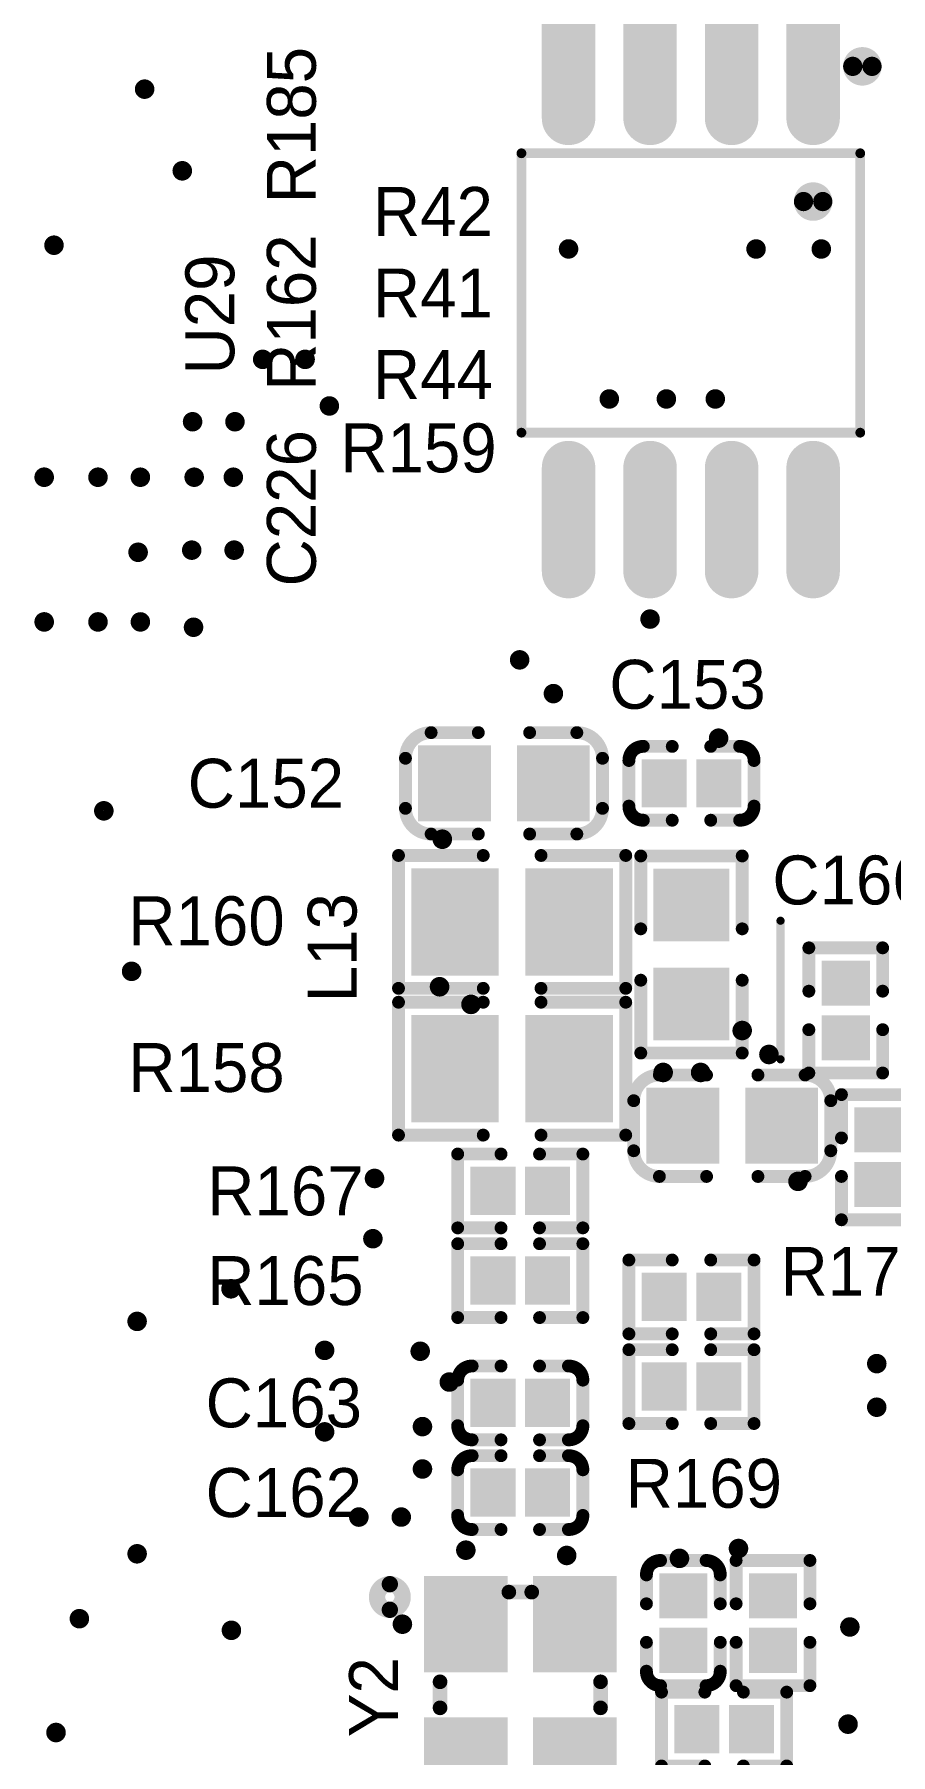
# Model space of a CAD drawing. Header units: millimetres. Extents: x 1205 to 1330, y 770 to 864.
# Drawn here: x 1266.32 to 1279.65, y 800.84 to 827.64 of the extents above; entities that cross this region are included whole.
import ezdxf

# ---------------------------------------------------------------- set-up
doc = ezdxf.new("R2010")
doc.units = ezdxf.units.MM
for name, color, linetype in [('TopOverlay', 2, 'Continuous'), ('TopPaste', 8, 'Continuous'), ('TopSolder', 216, 'Continuous'), ('ViaHoleLayer', 16, 'Continuous')]:
    doc.layers.add(name, color=color, linetype=linetype)

# ---------------------------------------------------------------- blocks, each defined once
blk = doc.blocks.new('SOIC_8_208____1')
at = {"layer": 'TopOverlay', "const_width": 0.152}
for points in [[(-2.639, 2.176), (-2.639, -2.176)], [(2.639, 2.176), (-2.639, 2.176)], [(2.639, 2.176), (2.639, -2.176)], [(2.639, -2.176), (-2.639, -2.176)]]:
    blk.add_lwpolyline(points, dxfattribs=at)
at = {"layer": 'TopOverlay'}
for points, const_width in [([(-2.677, 2.176, 1), (-2.601, 2.176, 1)], 0.0762), ([(-2.677, 2.176, 1), (-2.601, 2.176, 1)], 0.0762), ([(2.601, 2.176, 1), (2.677, 2.176, 1)], 0.0762), ([(2.601, 2.176, 1), (2.677, 2.176, 1)], 0.0762), ([(-1.755, -1.424, 1), (-2.055, -1.424, 1)], 0.3), ([(-2.13, -1.424, 1), (-1.98, -1.424, 1)], 0.15), ([(-1.83, -1.424, 1), (-1.68, -1.424, 1)], 0.15), ([(-2.677, -2.176, 1), (-2.601, -2.176, 1)], 0.0762), ([(-2.677, -2.176, 1), (-2.601, -2.176, 1)], 0.0762), ([(2.601, -2.176, 1), (2.677, -2.176, 1)], 0.0762), ([(2.601, -2.176, 1), (2.677, -2.176, 1)], 0.0762), ([(-2.522, -3.53, 1), (-2.822, -3.53, 1)], 0.3), ([(-2.897, -3.53, 1), (-2.747, -3.53, 1)], 0.15), ([(-2.597, -3.53, 1), (-2.447, -3.53, 1)], 0.15)]:
    blk.add_lwpolyline(points, format="xyb", close=True, dxfattribs=dict(at, const_width=const_width))
at = {"layer": 'TopPaste', "const_width": 0.63}
for points in [[(-1.905, 4.34), (-1.905, 2.72)], [(-0.635, 4.34), (-0.635, 2.72)], [(0.635, 4.34), (0.635, 2.72)], [(1.905, 4.34), (1.905, 2.72)], [(-1.905, -2.72), (-1.905, -4.34)], [(-0.635, -2.72), (-0.635, -4.34)], [(0.635, -2.72), (0.635, -4.34)], [(1.905, -2.72), (1.905, -4.34)]]:
    blk.add_lwpolyline(points, dxfattribs=at)
at = {"layer": 'TopPaste', "const_width": 0.315}
for points in [[(-2.062, 4.34, 1), (-1.748, 4.34, 1)], [(-0.792, 4.34, 1), (-0.478, 4.34, 1)], [(0.478, 4.34, 1), (0.792, 4.34, 1)], [(1.748, 4.34, 1), (2.062, 4.34, 1)], [(-2.062, 2.72, 1), (-1.748, 2.72, 1)], [(-0.792, 2.72, 1), (-0.478, 2.72, 1)], [(0.478, 2.72, 1), (0.792, 2.72, 1)], [(1.748, 2.72, 1), (2.062, 2.72, 1)], [(-2.062, -2.72, 1), (-1.748, -2.72, 1)], [(-0.792, -2.72, 1), (-0.478, -2.72, 1)], [(0.478, -2.72, 1), (0.792, -2.72, 1)], [(1.748, -2.72, 1), (2.062, -2.72, 1)], [(-2.062, -4.34, 1), (-1.748, -4.34, 1)], [(-0.792, -4.34, 1), (-0.478, -4.34, 1)], [(0.478, -4.34, 1), (0.792, -4.34, 1)], [(1.748, -4.34, 1), (2.062, -4.34, 1)]]:
    blk.add_lwpolyline(points, format="xyb", close=True, dxfattribs=at)
at = {"layer": 'TopSolder', "const_width": 0.833}
for points in [[(-1.905, 4.34), (-1.905, 2.72)], [(-0.635, 4.34), (-0.635, 2.72)], [(0.635, 4.34), (0.635, 2.72)], [(1.905, 4.34), (1.905, 2.72)], [(-1.905, -2.72), (-1.905, -4.34)], [(-0.635, -2.72), (-0.635, -4.34)], [(0.635, -2.72), (0.635, -4.34)], [(1.905, -2.72), (1.905, -4.34)]]:
    blk.add_lwpolyline(points, dxfattribs=at)
at = {"layer": 'TopSolder', "const_width": 0.417}
for points in [[(-2.113, 4.34, 1), (-1.697, 4.34, 1)], [(-0.843, 4.34, 1), (-0.427, 4.34, 1)], [(0.427, 4.34, 1), (0.843, 4.34, 1)], [(1.697, 4.34, 1), (2.113, 4.34, 1)], [(-2.113, 2.72, 1), (-1.697, 2.72, 1)], [(-0.843, 2.72, 1), (-0.427, 2.72, 1)], [(0.427, 2.72, 1), (0.843, 2.72, 1)], [(1.697, 2.72, 1), (2.113, 2.72, 1)], [(-2.113, -2.72, 1), (-1.697, -2.72, 1)], [(-0.843, -2.72, 1), (-0.427, -2.72, 1)], [(0.427, -2.72, 1), (0.843, -2.72, 1)], [(1.697, -2.72, 1), (2.113, -2.72, 1)], [(-2.113, -4.34, 1), (-1.697, -4.34, 1)], [(-0.843, -4.34, 1), (-0.427, -4.34, 1)], [(0.427, -4.34, 1), (0.843, -4.34, 1)], [(1.697, -4.34, 1), (2.113, -4.34, 1)]]:
    blk.add_lwpolyline(points, format="xyb", close=True, dxfattribs=at)
blk = doc.blocks.new('0603_C_167')
at = {"layer": 'TopOverlay', "const_width": 0.2}
for points in [[(-1.535, 0.39, -0.414213), (-1.135, 0.79)], [(1.135, 0.79, -0.414213), (1.535, 0.39)], [(-1.135, -0.79, -0.414213), (-1.535, -0.39)], [(1.535, -0.39, -0.414213), (1.135, -0.79)]]:
    blk.add_lwpolyline(points, format="xyb", dxfattribs=at)
for points in [[(-1.135, 0.79), (-0.4, 0.79)], [(0.4, 0.79), (1.135, 0.79)], [(-1.535, -0.39), (-1.535, 0.39)], [(1.535, -0.39), (1.535, 0.39)], [(-1.135, -0.79), (-0.4, -0.79)], [(0.4, -0.79), (1.135, -0.79)]]:
    blk.add_lwpolyline(points, dxfattribs=at)
at = {"layer": 'TopOverlay', "const_width": 0.1}
for points in [[(-1.185, 0.79, 1), (-1.085, 0.79, 1)], [(-1.185, 0.79, 1), (-1.085, 0.79, 1)], [(-0.45, 0.79, 1), (-0.35, 0.79, 1)], [(0.35, 0.79, 1), (0.45, 0.79, 1)], [(1.085, 0.79, 1), (1.185, 0.79, 1)], [(1.085, 0.79, 1), (1.185, 0.79, 1)], [(-1.585, 0.39, 1), (-1.485, 0.39, 1)], [(-1.585, 0.39, 1), (-1.485, 0.39, 1)], [(1.485, 0.39, 1), (1.585, 0.39, 1)], [(1.485, 0.39, 1), (1.585, 0.39, 1)], [(-1.585, -0.39, 1), (-1.485, -0.39, 1)], [(-1.585, -0.39, 1), (-1.485, -0.39, 1)], [(1.485, -0.39, 1), (1.585, -0.39, 1)], [(1.485, -0.39, 1), (1.585, -0.39, 1)], [(-1.185, -0.79, 1), (-1.085, -0.79, 1)], [(-1.185, -0.79, 1), (-1.085, -0.79, 1)], [(-0.45, -0.79, 1), (-0.35, -0.79, 1)], [(0.35, -0.79, 1), (0.45, -0.79, 1)], [(1.085, -0.79, 1), (1.185, -0.79, 1)], [(1.085, -0.79, 1), (1.185, -0.79, 1)]]:
    blk.add_lwpolyline(points, format="xyb", close=True, dxfattribs=at)
at = {"layer": 'TopPaste'}
for points in [[(-1.235, -0.49), (-0.305, -0.49), (-1.235, 0.49), (-0.305, 0.49)], [(0.305, -0.49), (1.235, -0.49), (0.305, 0.49), (1.235, 0.49)]]:
    blk.add_solid(points, dxfattribs=at)
at = {"layer": 'TopSolder'}
for points in [[(-1.337, -0.592), (-0.203, -0.592), (-1.337, 0.592), (-0.203, 0.592)], [(0.203, -0.592), (1.337, -0.592), (0.203, 0.592), (1.337, 0.592)]]:
    blk.add_solid(points, dxfattribs=at)
blk = doc.blocks.new('0402_C_168')
at = {"layer": 'TopOverlay', "const_width": 0.2}
for points in [[(-0.975, 0.355, -0.414214), (-0.755, 0.575)], [(0.755, 0.575, -0.414214), (0.975, 0.355)], [(-0.755, -0.575, -0.414214), (-0.975, -0.355)], [(0.975, -0.355, -0.414214), (0.755, -0.575)]]:
    blk.add_lwpolyline(points, format="xyb", dxfattribs=at)
at = {"layer": 'TopOverlay', "const_width": 0.1}
for points in [[(-0.805, 0.575, 1), (-0.705, 0.575, 1)], [(-0.8, 0.575, 1), (-0.7, 0.575, 1)], [(-0.35, 0.575, 1), (-0.25, 0.575, 1)], [(0.25, 0.575, 1), (0.35, 0.575, 1)], [(0.7, 0.575, 1), (0.8, 0.575, 1)], [(0.705, 0.575, 1), (0.805, 0.575, 1)], [(-1.025, 0.355, 1), (-0.925, 0.355, 1)], [(-1.025, 0.355, 1), (-0.925, 0.355, 1)], [(0.925, 0.355, 1), (1.025, 0.355, 1)], [(0.925, 0.355, 1), (1.025, 0.355, 1)], [(-1.025, -0.355, 1), (-0.925, -0.355, 1)], [(-1.025, -0.355, 1), (-0.925, -0.355, 1)], [(0.925, -0.355, 1), (1.025, -0.355, 1)], [(0.925, -0.355, 1), (1.025, -0.355, 1)], [(-0.805, -0.575, 1), (-0.705, -0.575, 1)], [(-0.8, -0.575, 1), (-0.7, -0.575, 1)], [(-0.35, -0.575, 1), (-0.25, -0.575, 1)], [(0.25, -0.575, 1), (0.35, -0.575, 1)], [(0.7, -0.575, 1), (0.8, -0.575, 1)], [(0.705, -0.575, 1), (0.805, -0.575, 1)]]:
    blk.add_lwpolyline(points, format="xyb", close=True, dxfattribs=at)
at = {"layer": 'TopOverlay', "const_width": 0.2}
for points in [[(-0.75, 0.575), (-0.3, 0.575)], [(0.3, 0.575), (0.75, 0.575)], [(-0.975, -0.355), (-0.975, 0.355)], [(0.975, -0.355), (0.975, 0.355)], [(-0.75, -0.575), (-0.3, -0.575)], [(0.3, -0.575), (0.75, -0.575)]]:
    blk.add_lwpolyline(points, dxfattribs=at)
at = {"layer": 'TopPaste'}
for points in [[(-0.725, -0.325), (-0.125, -0.325), (-0.725, 0.325), (-0.125, 0.325)], [(0.125, -0.325), (0.725, -0.325), (0.125, 0.325), (0.725, 0.325)]]:
    blk.add_solid(points, dxfattribs=at)
at = {"layer": 'TopSolder'}
for points in [[(-0.776, -0.376), (-0.074, -0.376), (-0.776, 0.376), (-0.074, 0.376)], [(0.074, -0.376), (0.776, -0.376), (0.074, 0.376), (0.776, 0.376)]]:
    blk.add_solid(points, dxfattribs=at)
blk = doc.blocks.new('0402_C_177')
at = {"layer": 'TopOverlay', "const_width": 0.2}
for points in [[(-0.975, 0.355, -0.414214), (-0.755, 0.575)], [(0.755, 0.575, -0.414214), (0.975, 0.355)], [(-0.755, -0.575, -0.414214), (-0.975, -0.355)], [(0.975, -0.355, -0.414214), (0.755, -0.575)]]:
    blk.add_lwpolyline(points, format="xyb", dxfattribs=at)
at = {"layer": 'TopOverlay', "const_width": 0.1}
for points in [[(-0.805, 0.575, 1), (-0.705, 0.575, 1)], [(-0.8, 0.575, 1), (-0.7, 0.575, 1)], [(-0.35, 0.575, 1), (-0.25, 0.575, 1)], [(0.25, 0.575, 1), (0.35, 0.575, 1)], [(0.7, 0.575, 1), (0.8, 0.575, 1)], [(0.705, 0.575, 1), (0.805, 0.575, 1)], [(-1.025, 0.355, 1), (-0.925, 0.355, 1)], [(-1.025, 0.355, 1), (-0.925, 0.355, 1)], [(0.925, 0.355, 1), (1.025, 0.355, 1)], [(0.925, 0.355, 1), (1.025, 0.355, 1)], [(-1.025, -0.355, 1), (-0.925, -0.355, 1)], [(-1.025, -0.355, 1), (-0.925, -0.355, 1)], [(0.925, -0.355, 1), (1.025, -0.355, 1)], [(0.925, -0.355, 1), (1.025, -0.355, 1)], [(-0.805, -0.575, 1), (-0.705, -0.575, 1)], [(-0.8, -0.575, 1), (-0.7, -0.575, 1)], [(-0.35, -0.575, 1), (-0.25, -0.575, 1)], [(0.25, -0.575, 1), (0.35, -0.575, 1)], [(0.7, -0.575, 1), (0.8, -0.575, 1)], [(0.705, -0.575, 1), (0.805, -0.575, 1)]]:
    blk.add_lwpolyline(points, format="xyb", close=True, dxfattribs=at)
at = {"layer": 'TopOverlay', "const_width": 0.2}
for points in [[(-0.3, 0.575), (-0.75, 0.575)], [(0.75, 0.575), (0.3, 0.575)], [(-0.975, 0.355), (-0.975, -0.355)], [(0.975, 0.355), (0.975, -0.355)], [(-0.3, -0.575), (-0.75, -0.575)], [(0.75, -0.575), (0.3, -0.575)]]:
    blk.add_lwpolyline(points, dxfattribs=at)
at = {"layer": 'TopPaste'}
for points in [[(-0.725, -0.325), (-0.125, -0.325), (-0.725, 0.325), (-0.125, 0.325)], [(0.125, -0.325), (0.725, -0.325), (0.125, 0.325), (0.725, 0.325)]]:
    blk.add_solid(points, dxfattribs=at)
at = {"layer": 'TopSolder'}
for points in [[(-0.776, -0.376), (-0.074, -0.376), (-0.776, 0.376), (-0.074, 0.376)], [(0.074, -0.376), (0.776, -0.376), (0.074, 0.376), (0.776, 0.376)]]:
    blk.add_solid(points, dxfattribs=at)
blk = doc.blocks.new('0402_C_178')
at = {"layer": 'TopOverlay', "const_width": 0.2}
for points in [[(-0.975, 0.355, -0.414214), (-0.755, 0.575)], [(0.755, 0.575, -0.414214), (0.975, 0.355)], [(-0.755, -0.575, -0.414214), (-0.975, -0.355)], [(0.975, -0.355, -0.414214), (0.755, -0.575)]]:
    blk.add_lwpolyline(points, format="xyb", dxfattribs=at)
at = {"layer": 'TopOverlay', "const_width": 0.1}
for points in [[(-0.805, 0.575, 1), (-0.705, 0.575, 1)], [(-0.8, 0.575, 1), (-0.7, 0.575, 1)], [(-0.35, 0.575, 1), (-0.25, 0.575, 1)], [(0.25, 0.575, 1), (0.35, 0.575, 1)], [(0.7, 0.575, 1), (0.8, 0.575, 1)], [(0.705, 0.575, 1), (0.805, 0.575, 1)], [(-1.025, 0.355, 1), (-0.925, 0.355, 1)], [(-1.025, 0.355, 1), (-0.925, 0.355, 1)], [(0.925, 0.355, 1), (1.025, 0.355, 1)], [(0.925, 0.355, 1), (1.025, 0.355, 1)], [(-1.025, -0.355, 1), (-0.925, -0.355, 1)], [(-1.025, -0.355, 1), (-0.925, -0.355, 1)], [(0.925, -0.355, 1), (1.025, -0.355, 1)], [(0.925, -0.355, 1), (1.025, -0.355, 1)], [(-0.805, -0.575, 1), (-0.705, -0.575, 1)], [(-0.8, -0.575, 1), (-0.7, -0.575, 1)], [(-0.35, -0.575, 1), (-0.25, -0.575, 1)], [(0.25, -0.575, 1), (0.35, -0.575, 1)], [(0.7, -0.575, 1), (0.8, -0.575, 1)], [(0.705, -0.575, 1), (0.805, -0.575, 1)]]:
    blk.add_lwpolyline(points, format="xyb", close=True, dxfattribs=at)
at = {"layer": 'TopOverlay', "const_width": 0.2}
for points in [[(-0.3, 0.575), (-0.75, 0.575)], [(0.75, 0.575), (0.3, 0.575)], [(-0.975, 0.355), (-0.975, -0.355)], [(0.975, 0.355), (0.975, -0.355)], [(-0.3, -0.575), (-0.75, -0.575)], [(0.75, -0.575), (0.3, -0.575)]]:
    blk.add_lwpolyline(points, dxfattribs=at)
at = {"layer": 'TopPaste'}
for points in [[(-0.725, -0.325), (-0.125, -0.325), (-0.725, 0.325), (-0.125, 0.325)], [(0.125, -0.325), (0.725, -0.325), (0.125, 0.325), (0.725, 0.325)]]:
    blk.add_solid(points, dxfattribs=at)
at = {"layer": 'TopSolder'}
for points in [[(-0.776, -0.376), (-0.074, -0.376), (-0.776, 0.376), (-0.074, 0.376)], [(0.074, -0.376), (0.776, -0.376), (0.074, 0.376), (0.776, 0.376)]]:
    blk.add_solid(points, dxfattribs=at)
blk = doc.blocks.new('0603_C_181')
at = {"layer": 'TopOverlay', "const_width": 0.2}
for points in [[(-1.535, 0.39, -0.414213), (-1.135, 0.79)], [(1.135, 0.79, -0.414213), (1.535, 0.39)], [(-1.135, -0.79, -0.414213), (-1.535, -0.39)], [(1.535, -0.39, -0.414213), (1.135, -0.79)]]:
    blk.add_lwpolyline(points, format="xyb", dxfattribs=at)
for points in [[(-1.135, 0.79), (-0.4, 0.79)], [(0.4, 0.79), (1.135, 0.79)], [(-1.535, -0.39), (-1.535, 0.39)], [(1.535, -0.39), (1.535, 0.39)], [(-1.135, -0.79), (-0.4, -0.79)], [(0.4, -0.79), (1.135, -0.79)]]:
    blk.add_lwpolyline(points, dxfattribs=at)
at = {"layer": 'TopOverlay', "const_width": 0.1}
for points in [[(-1.185, 0.79, 1), (-1.085, 0.79, 1)], [(-1.185, 0.79, 1), (-1.085, 0.79, 1)], [(-0.45, 0.79, 1), (-0.35, 0.79, 1)], [(0.35, 0.79, 1), (0.45, 0.79, 1)], [(1.085, 0.79, 1), (1.185, 0.79, 1)], [(1.085, 0.79, 1), (1.185, 0.79, 1)], [(-1.585, 0.39, 1), (-1.485, 0.39, 1)], [(-1.585, 0.39, 1), (-1.485, 0.39, 1)], [(1.485, 0.39, 1), (1.585, 0.39, 1)], [(1.485, 0.39, 1), (1.585, 0.39, 1)], [(-1.585, -0.39, 1), (-1.485, -0.39, 1)], [(-1.585, -0.39, 1), (-1.485, -0.39, 1)], [(1.485, -0.39, 1), (1.585, -0.39, 1)], [(1.485, -0.39, 1), (1.585, -0.39, 1)], [(-1.185, -0.79, 1), (-1.085, -0.79, 1)], [(-1.185, -0.79, 1), (-1.085, -0.79, 1)], [(-0.45, -0.79, 1), (-0.35, -0.79, 1)], [(0.35, -0.79, 1), (0.45, -0.79, 1)], [(1.085, -0.79, 1), (1.185, -0.79, 1)], [(1.085, -0.79, 1), (1.185, -0.79, 1)]]:
    blk.add_lwpolyline(points, format="xyb", close=True, dxfattribs=at)
at = {"layer": 'TopPaste'}
for points in [[(-1.235, -0.49), (-0.305, -0.49), (-1.235, 0.49), (-0.305, 0.49)], [(0.305, -0.49), (1.235, -0.49), (0.305, 0.49), (1.235, 0.49)]]:
    blk.add_solid(points, dxfattribs=at)
at = {"layer": 'TopSolder'}
for points in [[(-1.337, -0.592), (-0.203, -0.592), (-1.337, 0.592), (-0.203, 0.592)], [(0.203, -0.592), (1.337, -0.592), (0.203, 0.592), (1.337, 0.592)]]:
    blk.add_solid(points, dxfattribs=at)
blk = doc.blocks.new('0402_C_214')
at = {"layer": 'TopOverlay', "const_width": 0.2}
for points in [[(-0.975, 0.355, -0.414214), (-0.755, 0.575)], [(0.755, 0.575, -0.414214), (0.975, 0.355)], [(-0.755, -0.575, -0.414214), (-0.975, -0.355)], [(0.975, -0.355, -0.414214), (0.755, -0.575)]]:
    blk.add_lwpolyline(points, format="xyb", dxfattribs=at)
at = {"layer": 'TopOverlay', "const_width": 0.1}
for points in [[(-0.805, 0.575, 1), (-0.705, 0.575, 1)], [(-0.8, 0.575, 1), (-0.7, 0.575, 1)], [(-0.35, 0.575, 1), (-0.25, 0.575, 1)], [(0.25, 0.575, 1), (0.35, 0.575, 1)], [(0.7, 0.575, 1), (0.8, 0.575, 1)], [(0.705, 0.575, 1), (0.805, 0.575, 1)], [(-1.025, 0.355, 1), (-0.925, 0.355, 1)], [(-1.025, 0.355, 1), (-0.925, 0.355, 1)], [(0.925, 0.355, 1), (1.025, 0.355, 1)], [(0.925, 0.355, 1), (1.025, 0.355, 1)], [(-1.025, -0.355, 1), (-0.925, -0.355, 1)], [(-1.025, -0.355, 1), (-0.925, -0.355, 1)], [(0.925, -0.355, 1), (1.025, -0.355, 1)], [(0.925, -0.355, 1), (1.025, -0.355, 1)], [(-0.805, -0.575, 1), (-0.705, -0.575, 1)], [(-0.8, -0.575, 1), (-0.7, -0.575, 1)], [(-0.35, -0.575, 1), (-0.25, -0.575, 1)], [(0.25, -0.575, 1), (0.35, -0.575, 1)], [(0.7, -0.575, 1), (0.8, -0.575, 1)], [(0.705, -0.575, 1), (0.805, -0.575, 1)]]:
    blk.add_lwpolyline(points, format="xyb", close=True, dxfattribs=at)
at = {"layer": 'TopOverlay', "const_width": 0.2}
for points in [[(-0.3, 0.575), (-0.75, 0.575)], [(0.75, 0.575), (0.3, 0.575)], [(-0.975, -0.355), (-0.975, 0.355)], [(0.975, -0.355), (0.975, 0.355)], [(-0.75, -0.575), (-0.3, -0.575)], [(0.75, -0.575), (0.3, -0.575)]]:
    blk.add_lwpolyline(points, dxfattribs=at)
at = {"layer": 'TopPaste'}
for points in [[(-0.725, -0.325), (-0.125, -0.325), (-0.725, 0.325), (-0.125, 0.325)], [(0.125, -0.325), (0.725, -0.325), (0.125, 0.325), (0.725, 0.325)]]:
    blk.add_solid(points, dxfattribs=at)
at = {"layer": 'TopSolder'}
for points in [[(-0.776, -0.376), (-0.074, -0.376), (-0.776, 0.376), (-0.074, 0.376)], [(0.074, -0.376), (0.776, -0.376), (0.074, 0.376), (0.776, 0.376)]]:
    blk.add_solid(points, dxfattribs=at)
blk = doc.blocks.new('0603_R_344')
at = {"layer": 'TopOverlay', "const_width": 0.2}
for points in [[(-1.535, -0.79), (-1.535, 0.79)], [(-0.4, 0.79), (-1.535, 0.79)], [(1.535, 0.79), (0.4, 0.79)], [(1.535, -0.79), (1.535, 0.79)], [(-0.4, -0.79), (-1.535, -0.79)], [(1.535, -0.79), (0.4, -0.79)]]:
    blk.add_lwpolyline(points, dxfattribs=at)
at = {"layer": 'TopOverlay', "const_width": 0.1}
for points in [[(-1.585, 0.79, 1), (-1.485, 0.79, 1)], [(-1.585, 0.79, 1), (-1.485, 0.79, 1)], [(-0.45, 0.79, 1), (-0.35, 0.79, 1)], [(0.35, 0.79, 1), (0.45, 0.79, 1)], [(1.485, 0.79, 1), (1.585, 0.79, 1)], [(1.485, 0.79, 1), (1.585, 0.79, 1)], [(-1.585, -0.79, 1), (-1.485, -0.79, 1)], [(-1.585, -0.79, 1), (-1.485, -0.79, 1)], [(-0.45, -0.79, 1), (-0.35, -0.79, 1)], [(0.35, -0.79, 1), (0.45, -0.79, 1)], [(1.485, -0.79, 1), (1.585, -0.79, 1)], [(1.485, -0.79, 1), (1.585, -0.79, 1)]]:
    blk.add_lwpolyline(points, format="xyb", close=True, dxfattribs=at)
at = {"layer": 'TopPaste'}
for points in [[(-1.235, -0.49), (-0.305, -0.49), (-1.235, 0.49), (-0.305, 0.49)], [(0.305, -0.49), (1.235, -0.49), (0.305, 0.49), (1.235, 0.49)]]:
    blk.add_solid(points, dxfattribs=at)
at = {"layer": 'TopSolder'}
for points in [[(-1.337, -0.592), (-0.203, -0.592), (-1.337, 0.592), (-0.203, 0.592)], [(0.203, -0.592), (1.337, -0.592), (0.203, 0.592), (1.337, 0.592)]]:
    blk.add_solid(points, dxfattribs=at)
blk = doc.blocks.new('0805_R_513')
at = {"layer": 'TopOverlay', "const_width": 0.2}
for points in [[(-1.77, -1.035), (-1.77, 1.035)], [(-1.77, 1.035), (-0.45, 1.035)], [(0.45, 1.035), (1.77, 1.035)], [(1.77, -1.035), (1.77, 1.035)], [(-1.77, -1.035), (-0.45, -1.035)], [(0.45, -1.035), (1.77, -1.035)]]:
    blk.add_lwpolyline(points, dxfattribs=at)
at = {"layer": 'TopOverlay', "const_width": 0.1}
for points in [[(-1.82, 1.035, 1), (-1.72, 1.035, 1)], [(-1.82, 1.035, 1), (-1.72, 1.035, 1)], [(-0.5, 1.035, 1), (-0.4, 1.035, 1)], [(0.4, 1.035, 1), (0.5, 1.035, 1)], [(1.72, 1.035, 1), (1.82, 1.035, 1)], [(1.72, 1.035, 1), (1.82, 1.035, 1)], [(-1.82, -1.035, 1), (-1.72, -1.035, 1)], [(-1.82, -1.035, 1), (-1.72, -1.035, 1)], [(-0.5, -1.035, 1), (-0.4, -1.035, 1)], [(0.4, -1.035, 1), (0.5, -1.035, 1)], [(1.72, -1.035, 1), (1.82, -1.035, 1)], [(1.72, -1.035, 1), (1.82, -1.035, 1)]]:
    blk.add_lwpolyline(points, format="xyb", close=True, dxfattribs=at)
at = {"layer": 'TopPaste'}
for points in [[(-1.47, -0.735), (-0.31, -0.735), (-1.47, 0.735), (-0.31, 0.735)], [(0.31, -0.735), (1.47, -0.735), (0.31, 0.735), (1.47, 0.735)]]:
    blk.add_solid(points, dxfattribs=at)
at = {"layer": 'TopSolder'}
for points in [[(-1.572, -0.837), (-0.208, -0.837), (-1.572, 0.837), (-0.208, 0.837)], [(0.208, -0.837), (1.572, -0.837), (0.208, 0.837), (1.572, 0.837)]]:
    blk.add_solid(points, dxfattribs=at)
blk = doc.blocks.new('0805_R_515')
at = {"layer": 'TopOverlay', "const_width": 0.2}
for points in [[(-1.77, 1.035), (-0.45, 1.035)], [(-1.77, -1.035), (-1.77, 1.035)], [(0.45, 1.035), (1.77, 1.035)], [(1.77, -1.035), (1.77, 1.035)], [(-1.77, -1.035), (-0.45, -1.035)], [(0.45, -1.035), (1.77, -1.035)]]:
    blk.add_lwpolyline(points, dxfattribs=at)
at = {"layer": 'TopOverlay', "const_width": 0.1}
for points in [[(-1.82, 1.035, 1), (-1.72, 1.035, 1)], [(-1.82, 1.035, 1), (-1.72, 1.035, 1)], [(-0.5, 1.035, 1), (-0.4, 1.035, 1)], [(0.4, 1.035, 1), (0.5, 1.035, 1)], [(1.72, 1.035, 1), (1.82, 1.035, 1)], [(1.72, 1.035, 1), (1.82, 1.035, 1)], [(-1.82, -1.035, 1), (-1.72, -1.035, 1)], [(-1.82, -1.035, 1), (-1.72, -1.035, 1)], [(-0.5, -1.035, 1), (-0.4, -1.035, 1)], [(0.4, -1.035, 1), (0.5, -1.035, 1)], [(1.72, -1.035, 1), (1.82, -1.035, 1)], [(1.72, -1.035, 1), (1.82, -1.035, 1)]]:
    blk.add_lwpolyline(points, format="xyb", close=True, dxfattribs=at)
at = {"layer": 'TopPaste'}
for points in [[(-1.47, -0.735), (-0.31, -0.735), (-1.47, 0.735), (-0.31, 0.735)], [(0.31, -0.735), (1.47, -0.735), (0.31, 0.735), (1.47, 0.735)]]:
    blk.add_solid(points, dxfattribs=at)
at = {"layer": 'TopSolder'}
for points in [[(-1.572, -0.837), (-0.208, -0.837), (-1.572, 0.837), (-0.208, 0.837)], [(0.208, -0.837), (1.572, -0.837), (0.208, 0.837), (1.572, 0.837)]]:
    blk.add_solid(points, dxfattribs=at)
blk = doc.blocks.new('0402_R_520')
at = {"layer": 'TopOverlay', "const_width": 0.2}
for points in [[(-0.975, -0.575), (-0.975, 0.575)], [(-0.975, 0.575), (-0.3, 0.575)], [(0.3, 0.575), (0.975, 0.575)], [(0.975, 0.575), (0.975, -0.575)], [(-0.975, -0.575), (-0.3, -0.575)], [(0.3, -0.575), (0.975, -0.575)]]:
    blk.add_lwpolyline(points, dxfattribs=at)
at = {"layer": 'TopOverlay', "const_width": 0.1}
for points in [[(-1.025, 0.575, 1), (-0.925, 0.575, 1)], [(-1.025, 0.575, 1), (-0.925, 0.575, 1)], [(-0.35, 0.575, 1), (-0.25, 0.575, 1)], [(0.25, 0.575, 1), (0.35, 0.575, 1)], [(0.925, 0.575, 1), (1.025, 0.575, 1)], [(0.925, 0.575, 1), (1.025, 0.575, 1)], [(-1.025, -0.575, 1), (-0.925, -0.575, 1)], [(-1.025, -0.575, 1), (-0.925, -0.575, 1)], [(-0.35, -0.575, 1), (-0.25, -0.575, 1)], [(0.25, -0.575, 1), (0.35, -0.575, 1)], [(0.925, -0.575, 1), (1.025, -0.575, 1)], [(0.925, -0.575, 1), (1.025, -0.575, 1)]]:
    blk.add_lwpolyline(points, format="xyb", close=True, dxfattribs=at)
at = {"layer": 'TopPaste'}
for points in [[(-0.725, -0.325), (-0.125, -0.325), (-0.725, 0.325), (-0.125, 0.325)], [(0.125, -0.325), (0.725, -0.325), (0.125, 0.325), (0.725, 0.325)]]:
    blk.add_solid(points, dxfattribs=at)
at = {"layer": 'TopSolder'}
for points in [[(-0.776, -0.376), (-0.074, -0.376), (-0.776, 0.376), (-0.074, 0.376)], [(0.074, -0.376), (0.776, -0.376), (0.074, 0.376), (0.776, 0.376)]]:
    blk.add_solid(points, dxfattribs=at)
blk = doc.blocks.new('0402_R_522')
at = {"layer": 'TopOverlay', "const_width": 0.2}
for points in [[(-0.975, -0.575), (-0.975, 0.575)], [(-0.975, 0.575), (-0.3, 0.575)], [(0.3, 0.575), (0.975, 0.575)], [(0.975, 0.575), (0.975, -0.575)], [(-0.975, -0.575), (-0.3, -0.575)], [(0.3, -0.575), (0.975, -0.575)]]:
    blk.add_lwpolyline(points, dxfattribs=at)
at = {"layer": 'TopOverlay', "const_width": 0.1}
for points in [[(-1.025, 0.575, 1), (-0.925, 0.575, 1)], [(-1.025, 0.575, 1), (-0.925, 0.575, 1)], [(-0.35, 0.575, 1), (-0.25, 0.575, 1)], [(0.25, 0.575, 1), (0.35, 0.575, 1)], [(0.925, 0.575, 1), (1.025, 0.575, 1)], [(0.925, 0.575, 1), (1.025, 0.575, 1)], [(-1.025, -0.575, 1), (-0.925, -0.575, 1)], [(-1.025, -0.575, 1), (-0.925, -0.575, 1)], [(-0.35, -0.575, 1), (-0.25, -0.575, 1)], [(0.25, -0.575, 1), (0.35, -0.575, 1)], [(0.925, -0.575, 1), (1.025, -0.575, 1)], [(0.925, -0.575, 1), (1.025, -0.575, 1)]]:
    blk.add_lwpolyline(points, format="xyb", close=True, dxfattribs=at)
at = {"layer": 'TopPaste'}
for points in [[(-0.725, -0.325), (-0.125, -0.325), (-0.725, 0.325), (-0.125, 0.325)], [(0.125, -0.325), (0.725, -0.325), (0.125, 0.325), (0.725, 0.325)]]:
    blk.add_solid(points, dxfattribs=at)
at = {"layer": 'TopSolder'}
for points in [[(-0.776, -0.376), (-0.074, -0.376), (-0.776, 0.376), (-0.074, 0.376)], [(0.074, -0.376), (0.776, -0.376), (0.074, 0.376), (0.776, 0.376)]]:
    blk.add_solid(points, dxfattribs=at)
blk = doc.blocks.new('0402_R_524')
at = {"layer": 'TopOverlay', "const_width": 0.2}
for points in [[(-0.975, -0.575), (-0.975, 0.575)], [(-0.975, 0.575), (-0.3, 0.575)], [(0.3, 0.575), (0.975, 0.575)], [(0.975, 0.575), (0.975, -0.575)], [(-0.975, -0.575), (-0.3, -0.575)], [(0.3, -0.575), (0.975, -0.575)]]:
    blk.add_lwpolyline(points, dxfattribs=at)
at = {"layer": 'TopOverlay', "const_width": 0.1}
for points in [[(-1.025, 0.575, 1), (-0.925, 0.575, 1)], [(-1.025, 0.575, 1), (-0.925, 0.575, 1)], [(-0.35, 0.575, 1), (-0.25, 0.575, 1)], [(0.25, 0.575, 1), (0.35, 0.575, 1)], [(0.925, 0.575, 1), (1.025, 0.575, 1)], [(0.925, 0.575, 1), (1.025, 0.575, 1)], [(-1.025, -0.575, 1), (-0.925, -0.575, 1)], [(-1.025, -0.575, 1), (-0.925, -0.575, 1)], [(-0.35, -0.575, 1), (-0.25, -0.575, 1)], [(0.25, -0.575, 1), (0.35, -0.575, 1)], [(0.925, -0.575, 1), (1.025, -0.575, 1)], [(0.925, -0.575, 1), (1.025, -0.575, 1)]]:
    blk.add_lwpolyline(points, format="xyb", close=True, dxfattribs=at)
at = {"layer": 'TopPaste'}
for points in [[(-0.725, -0.325), (-0.125, -0.325), (-0.725, 0.325), (-0.125, 0.325)], [(0.125, -0.325), (0.725, -0.325), (0.125, 0.325), (0.725, 0.325)]]:
    blk.add_solid(points, dxfattribs=at)
at = {"layer": 'TopSolder'}
for points in [[(-0.776, -0.376), (-0.074, -0.376), (-0.776, 0.376), (-0.074, 0.376)], [(0.074, -0.376), (0.776, -0.376), (0.074, 0.376), (0.776, 0.376)]]:
    blk.add_solid(points, dxfattribs=at)
blk = doc.blocks.new('0402_R_526')
at = {"layer": 'TopOverlay', "const_width": 0.2}
for points in [[(-0.975, -0.575), (-0.975, 0.575)], [(-0.975, 0.575), (-0.3, 0.575)], [(0.3, 0.575), (0.975, 0.575)], [(0.975, 0.575), (0.975, -0.575)], [(-0.975, -0.575), (-0.3, -0.575)], [(0.3, -0.575), (0.975, -0.575)]]:
    blk.add_lwpolyline(points, dxfattribs=at)
at = {"layer": 'TopOverlay', "const_width": 0.1}
for points in [[(-1.025, 0.575, 1), (-0.925, 0.575, 1)], [(-1.025, 0.575, 1), (-0.925, 0.575, 1)], [(-0.35, 0.575, 1), (-0.25, 0.575, 1)], [(0.25, 0.575, 1), (0.35, 0.575, 1)], [(0.925, 0.575, 1), (1.025, 0.575, 1)], [(0.925, 0.575, 1), (1.025, 0.575, 1)], [(-1.025, -0.575, 1), (-0.925, -0.575, 1)], [(-1.025, -0.575, 1), (-0.925, -0.575, 1)], [(-0.35, -0.575, 1), (-0.25, -0.575, 1)], [(0.25, -0.575, 1), (0.35, -0.575, 1)], [(0.925, -0.575, 1), (1.025, -0.575, 1)], [(0.925, -0.575, 1), (1.025, -0.575, 1)]]:
    blk.add_lwpolyline(points, format="xyb", close=True, dxfattribs=at)
at = {"layer": 'TopPaste'}
for points in [[(-0.725, -0.325), (-0.125, -0.325), (-0.725, 0.325), (-0.125, 0.325)], [(0.125, -0.325), (0.725, -0.325), (0.125, 0.325), (0.725, 0.325)]]:
    blk.add_solid(points, dxfattribs=at)
at = {"layer": 'TopSolder'}
for points in [[(-0.776, -0.376), (-0.074, -0.376), (-0.776, 0.376), (-0.074, 0.376)], [(0.074, -0.376), (0.776, -0.376), (0.074, 0.376), (0.776, 0.376)]]:
    blk.add_solid(points, dxfattribs=at)
blk = doc.blocks.new('0402_R_536')
at = {"layer": 'TopOverlay', "const_width": 0.2}
for points in [[(-0.975, -0.575), (-0.975, 0.575)], [(-0.3, 0.575), (-0.975, 0.575)], [(0.975, 0.575), (0.3, 0.575)], [(0.975, -0.575), (0.975, 0.575)], [(-0.975, -0.575), (-0.3, -0.575)], [(0.3, -0.575), (0.975, -0.575)]]:
    blk.add_lwpolyline(points, dxfattribs=at)
at = {"layer": 'TopOverlay', "const_width": 0.1}
for points in [[(-1.025, 0.575, 1), (-0.925, 0.575, 1)], [(-1.025, 0.575, 1), (-0.925, 0.575, 1)], [(-0.35, 0.575, 1), (-0.25, 0.575, 1)], [(0.25, 0.575, 1), (0.35, 0.575, 1)], [(0.925, 0.575, 1), (1.025, 0.575, 1)], [(0.925, 0.575, 1), (1.025, 0.575, 1)], [(-1.025, -0.575, 1), (-0.925, -0.575, 1)], [(-1.025, -0.575, 1), (-0.925, -0.575, 1)], [(-0.35, -0.575, 1), (-0.25, -0.575, 1)], [(0.25, -0.575, 1), (0.35, -0.575, 1)], [(0.925, -0.575, 1), (1.025, -0.575, 1)], [(0.925, -0.575, 1), (1.025, -0.575, 1)]]:
    blk.add_lwpolyline(points, format="xyb", close=True, dxfattribs=at)
at = {"layer": 'TopPaste'}
for points in [[(-0.725, -0.325), (-0.125, -0.325), (-0.725, 0.325), (-0.125, 0.325)], [(0.125, -0.325), (0.725, -0.325), (0.125, 0.325), (0.725, 0.325)]]:
    blk.add_solid(points, dxfattribs=at)
at = {"layer": 'TopSolder'}
for points in [[(-0.776, -0.376), (-0.074, -0.376), (-0.776, 0.376), (-0.074, 0.376)], [(0.074, -0.376), (0.776, -0.376), (0.074, 0.376), (0.776, 0.376)]]:
    blk.add_solid(points, dxfattribs=at)
blk = doc.blocks.new('0402_R_537')
at = {"layer": 'TopOverlay', "const_width": 0.2}
for points in [[(-0.975, 0.575), (-0.3, 0.575)], [(-0.975, -0.575), (-0.975, 0.575)], [(0.3, 0.575), (0.975, 0.575)], [(0.975, 0.575), (0.975, -0.575)], [(-0.975, -0.575), (-0.3, -0.575)], [(0.3, -0.575), (0.975, -0.575)]]:
    blk.add_lwpolyline(points, dxfattribs=at)
at = {"layer": 'TopOverlay', "const_width": 0.1}
for points in [[(-1.025, 0.575, 1), (-0.925, 0.575, 1)], [(-1.025, 0.575, 1), (-0.925, 0.575, 1)], [(-0.35, 0.575, 1), (-0.25, 0.575, 1)], [(0.25, 0.575, 1), (0.35, 0.575, 1)], [(0.925, 0.575, 1), (1.025, 0.575, 1)], [(0.925, 0.575, 1), (1.025, 0.575, 1)], [(-1.025, -0.575, 1), (-0.925, -0.575, 1)], [(-1.025, -0.575, 1), (-0.925, -0.575, 1)], [(-0.35, -0.575, 1), (-0.25, -0.575, 1)], [(0.25, -0.575, 1), (0.35, -0.575, 1)], [(0.925, -0.575, 1), (1.025, -0.575, 1)], [(0.925, -0.575, 1), (1.025, -0.575, 1)]]:
    blk.add_lwpolyline(points, format="xyb", close=True, dxfattribs=at)
at = {"layer": 'TopPaste'}
for points in [[(-0.725, -0.325), (-0.125, -0.325), (-0.725, 0.325), (-0.125, 0.325)], [(0.125, -0.325), (0.725, -0.325), (0.125, 0.325), (0.725, 0.325)]]:
    blk.add_solid(points, dxfattribs=at)
at = {"layer": 'TopSolder'}
for points in [[(-0.776, -0.376), (-0.074, -0.376), (-0.776, 0.376), (-0.074, 0.376)], [(0.074, -0.376), (0.776, -0.376), (0.074, 0.376), (0.776, 0.376)]]:
    blk.add_solid(points, dxfattribs=at)
blk = doc.blocks.new('0402_R_552')
at = {"layer": 'TopOverlay', "const_width": 0.2}
for points in [[(-0.975, -0.575), (-0.975, 0.575)], [(-0.3, 0.575), (-0.975, 0.575)], [(0.975, 0.575), (0.3, 0.575)], [(0.975, -0.575), (0.975, 0.575)], [(-0.975, -0.575), (-0.3, -0.575)], [(0.3, -0.575), (0.975, -0.575)]]:
    blk.add_lwpolyline(points, dxfattribs=at)
at = {"layer": 'TopOverlay', "const_width": 0.1}
for points in [[(-1.025, 0.575, 1), (-0.925, 0.575, 1)], [(-1.025, 0.575, 1), (-0.925, 0.575, 1)], [(-0.35, 0.575, 1), (-0.25, 0.575, 1)], [(0.25, 0.575, 1), (0.35, 0.575, 1)], [(0.925, 0.575, 1), (1.025, 0.575, 1)], [(0.925, 0.575, 1), (1.025, 0.575, 1)], [(-1.025, -0.575, 1), (-0.925, -0.575, 1)], [(-1.025, -0.575, 1), (-0.925, -0.575, 1)], [(-0.35, -0.575, 1), (-0.25, -0.575, 1)], [(0.25, -0.575, 1), (0.35, -0.575, 1)], [(0.925, -0.575, 1), (1.025, -0.575, 1)], [(0.925, -0.575, 1), (1.025, -0.575, 1)]]:
    blk.add_lwpolyline(points, format="xyb", close=True, dxfattribs=at)
at = {"layer": 'TopPaste'}
for points in [[(-0.725, -0.325), (-0.125, -0.325), (-0.725, 0.325), (-0.125, 0.325)], [(0.125, -0.325), (0.725, -0.325), (0.125, 0.325), (0.725, 0.325)]]:
    blk.add_solid(points, dxfattribs=at)
at = {"layer": 'TopSolder'}
for points in [[(-0.776, -0.376), (-0.074, -0.376), (-0.776, 0.376), (-0.074, 0.376)], [(0.074, -0.376), (0.776, -0.376), (0.074, 0.376), (0.776, 0.376)]]:
    blk.add_solid(points, dxfattribs=at)
blk = doc.blocks.new('0402_R_553')
at = {"layer": 'TopOverlay', "const_width": 0.2}
for points in [[(-0.975, 0.575), (-0.975, -0.575)], [(-0.975, 0.575), (-0.3, 0.575)], [(0.3, 0.575), (0.975, 0.575)], [(0.975, 0.575), (0.975, -0.575)], [(-0.3, -0.575), (-0.975, -0.575)], [(0.975, -0.575), (0.3, -0.575)]]:
    blk.add_lwpolyline(points, dxfattribs=at)
at = {"layer": 'TopOverlay', "const_width": 0.1}
for points in [[(-1.025, 0.575, 1), (-0.925, 0.575, 1)], [(-1.025, 0.575, 1), (-0.925, 0.575, 1)], [(-0.35, 0.575, 1), (-0.25, 0.575, 1)], [(0.25, 0.575, 1), (0.35, 0.575, 1)], [(0.925, 0.575, 1), (1.025, 0.575, 1)], [(0.925, 0.575, 1), (1.025, 0.575, 1)], [(-1.025, -0.575, 1), (-0.925, -0.575, 1)], [(-1.025, -0.575, 1), (-0.925, -0.575, 1)], [(-0.35, -0.575, 1), (-0.25, -0.575, 1)], [(0.25, -0.575, 1), (0.35, -0.575, 1)], [(0.925, -0.575, 1), (1.025, -0.575, 1)], [(0.925, -0.575, 1), (1.025, -0.575, 1)]]:
    blk.add_lwpolyline(points, format="xyb", close=True, dxfattribs=at)
at = {"layer": 'TopPaste'}
for points in [[(-0.725, -0.325), (-0.125, -0.325), (-0.725, 0.325), (-0.125, 0.325)], [(0.125, -0.325), (0.725, -0.325), (0.125, 0.325), (0.725, 0.325)]]:
    blk.add_solid(points, dxfattribs=at)
at = {"layer": 'TopSolder'}
for points in [[(-0.776, -0.376), (-0.074, -0.376), (-0.776, 0.376), (-0.074, 0.376)], [(0.074, -0.376), (0.776, -0.376), (0.074, 0.376), (0.776, 0.376)]]:
    blk.add_solid(points, dxfattribs=at)
blk = doc.blocks.new('SMD_3225_4P_621')
at = {"layer": 'TopOverlay', "const_width": 0.229}
for points in [[(0.203, 1.25), (-0.203, 1.25)], [(-1.6, -0.178), (-1.6, 0.178)], [(1.6, -0.178), (1.6, 0.178)], [(0.203, -1.25), (-0.203, -1.25)]]:
    blk.add_lwpolyline(points, dxfattribs=at)
at = {"layer": 'TopOverlay'}
for points, const_width in [([(-0.26, 1.25, 1), (-0.146, 1.25, 1)], 0.114), ([(0.146, 1.25, 1), (0.26, 1.25, 1)], 0.114), ([(-1.657, 0.178, 1), (-1.543, 0.178, 1)], 0.114), ([(1.543, 0.178, 1), (1.657, 0.178, 1)], 0.114), ([(-1.657, -0.178, 1), (-1.543, -0.178, 1)], 0.114), ([(1.543, -0.178, 1), (1.657, -0.178, 1)], 0.114), ([(-0.26, -1.25, 1), (-0.146, -1.25, 1)], 0.114), ([(0.146, -1.25, 1), (0.26, -1.25, 1)], 0.114), ([(-1.324, -2.032, 1), (-1.724, -2.032, 1)], 0.254), ([(-1.787, -2.032, 1), (-1.66, -2.032, 1)], 0.127), ([(-1.388, -2.032, 1), (-1.261, -2.032, 1)], 0.127)]:
    blk.add_lwpolyline(points, format="xyb", close=True, dxfattribs=dict(at, const_width=const_width))
at = {"layer": 'TopPaste'}
for points in [[(-1.8, 0.25), (-0.4, 0.25), (-1.8, 1.45), (-0.4, 1.45)], [(0.4, 0.25), (1.8, 0.25), (0.4, 1.45), (1.8, 1.45)], [(-1.8, -1.45), (-0.4, -1.45), (-1.8, -0.25), (-0.4, -0.25)], [(0.4, -1.45), (1.8, -1.45), (0.4, -0.25), (1.8, -0.25)]]:
    blk.add_solid(points, dxfattribs=at)
at = {"layer": 'TopSolder'}
for points in [[(-1.851, 0.199), (-0.349, 0.199), (-1.851, 1.501), (-0.349, 1.501)], [(0.349, 0.199), (1.851, 0.199), (0.349, 1.501), (1.851, 1.501)], [(-1.851, -1.501), (-0.349, -1.501), (-1.851, -0.199), (-0.349, -0.199)], [(0.349, -1.501), (1.851, -1.501), (0.349, -0.199), (1.851, -0.199)]]:
    blk.add_solid(points, dxfattribs=at)

msp = doc.modelspace()

# ---------------------------------------------------------------- linework, layer by layer
at = {"layer": 'TopOverlay', "const_width": 0.127}
msp.add_lwpolyline([(1277.94, 811.674), (1277.94, 813.833)], dxfattribs=at)
at = {"layer": 'TopOverlay', "const_width": 0.0635}
for points in [[(1277.908, 813.833, 1), (1277.972, 813.833, 1)], [(1277.908, 811.674, 1), (1277.972, 811.674, 1)]]:
    msp.add_lwpolyline(points, format="xyb", close=True, dxfattribs=at)
at = {"layer": 'ViaHoleLayer', "const_width": 0.152}
for points in [[(1267.958, 826.787, 1), (1268.11, 826.787, 1)], [(1268.544, 825.515, 1), (1268.697, 825.515, 1)], [(1266.546, 824.356, 1), (1266.698, 824.356, 1)], [(1274.562, 824.298, 1), (1274.714, 824.298, 1)], [(1277.483, 824.297, 1), (1277.635, 824.297, 1)], [(1278.499, 824.297, 1), (1278.651, 824.297, 1)], [(1269.797, 822.578, 1), (1269.949, 822.578, 1)], [(1270.457, 822.578, 1), (1270.61, 822.578, 1)], [(1275.197, 821.961, 1), (1275.349, 821.961, 1)], [(1276.086, 821.961, 1), (1276.238, 821.961, 1)], [(1276.848, 821.961, 1), (1277, 821.961, 1)], [(1270.836, 821.852, 1), (1270.988, 821.852, 1)], [(1268.705, 821.606, 1), (1268.857, 821.606, 1)], [(1269.365, 821.606, 1), (1269.517, 821.606, 1)], [(1266.393, 820.742, 1), (1266.546, 820.742, 1)], [(1267.231, 820.742, 1), (1267.384, 820.742, 1)], [(1267.892, 820.742, 1), (1268.044, 820.742, 1)], [(1268.73, 820.742, 1), (1268.882, 820.742, 1)], [(1269.34, 820.742, 1), (1269.492, 820.742, 1)], [(1267.856, 819.573, 1), (1268.009, 819.573, 1)], [(1268.692, 819.606, 1), (1268.844, 819.606, 1)], [(1269.352, 819.606, 1), (1269.505, 819.606, 1)], [(1266.393, 818.488, 1), (1266.546, 818.488, 1)], [(1267.231, 818.488, 1), (1267.384, 818.488, 1)], [(1267.892, 818.488, 1), (1268.044, 818.488, 1)], [(1275.832, 818.532, 1), (1275.984, 818.532, 1)], [(1268.72, 818.405, 1), (1268.872, 818.405, 1)], [(1273.8, 817.897, 1), (1273.952, 817.897, 1)], [(1274.326, 817.371, 1), (1274.478, 817.371, 1)], [(1276.899, 816.677, 1), (1277.051, 816.677, 1)], [(1267.322, 815.545, 1), (1267.475, 815.545, 1)], [(1272.595, 815.103, 1), (1272.748, 815.103, 1)], [(1267.755, 813.045, 1), (1267.907, 813.045, 1)], [(1272.552, 812.805, 1), (1272.705, 812.805, 1)], [(1273.042, 812.53, 1), (1273.195, 812.53, 1)], [(1277.267, 812.123, 1), (1277.419, 812.123, 1)], [(1277.683, 811.75, 1), (1277.836, 811.75, 1)], [(1276.035, 811.47, 1), (1276.188, 811.47, 1)], [(1276.619, 811.47, 1), (1276.772, 811.47, 1)], [(1271.539, 809.819, 1), (1271.692, 809.819, 1)], [(1278.136, 809.773, 1), (1278.288, 809.773, 1)], [(1271.514, 808.88, 1), (1271.666, 808.88, 1)], [(1269.304, 808.1, 1), (1269.456, 808.1, 1)], [(1267.841, 807.592, 1), (1267.993, 807.592, 1)], [(1270.762, 807.141, 1), (1270.914, 807.141, 1)], [(1272.251, 807.127, 1), (1272.403, 807.127, 1)], [(1279.363, 806.934, 1), (1279.515, 806.934, 1)], [(1272.704, 806.647, 1), (1272.856, 806.647, 1)], [(1279.363, 806.255, 1), (1279.515, 806.255, 1)], [(1270.762, 805.871, 1), (1270.914, 805.871, 1)], [(1272.286, 805.953, 1), (1272.438, 805.953, 1)], [(1272.286, 805.293, 1), (1272.438, 805.293, 1)], [(1271.295, 804.544, 1), (1271.448, 804.544, 1)], [(1271.956, 804.544, 1), (1272.108, 804.544, 1)], [(1272.962, 804.028, 1), (1273.114, 804.028, 1)], [(1277.209, 804.054, 1), (1277.361, 804.054, 1)], [(1267.841, 803.972, 1), (1267.993, 803.972, 1)], [(1274.533, 803.946, 1), (1274.685, 803.946, 1)], [(1276.289, 803.901, 1), (1276.442, 803.901, 1)], [(1266.942, 802.961, 1), (1267.094, 802.961, 1)], [(1269.31, 802.78, 1), (1269.462, 802.78, 1)], [(1271.974, 802.875, 1), (1272.126, 802.875, 1)], [(1278.944, 802.832, 1), (1279.096, 802.832, 1)], [(1278.915, 801.318, 1), (1279.068, 801.318, 1)], [(1266.577, 801.188, 1), (1266.73, 801.188, 1)]]:
    msp.add_lwpolyline(points, format="xyb", close=True, dxfattribs=at)

# ---------------------------------------------------------------- block references
for name, p, rotation in [('SOIC_8_208____1', (1276.543, 823.612), 180), ('0603_R_344', (1276.553, 813.307), 270), ('0402_R_552', (1278.956, 812.436), 270), ('0402_R_553', (1279.464, 810.15), 90), ('0402_C_178', (1273.886, 806.322), 180), ('0402_C_177', (1273.886, 804.925), 180), ('0402_C_214', (1276.426, 802.893), 270), ('0402_R_536', (1277.823, 802.893), 270), ('SMD_3225_4P_621', (1273.886, 801.775), 270)]:
    msp.add_blockref(name, p, dxfattribs=dict(rotation=rotation))
for name, p in [('0603_C_167', (1273.632, 815.974)), ('0402_C_168', (1276.553, 815.974)), ('0805_R_515', (1273.759, 813.815)), ('0805_R_513', (1273.759, 811.529)), ('0603_C_181', (1277.188, 810.64)), ('0402_R_522', (1273.886, 809.624)), ('0402_R_520', (1273.886, 808.227)), ('0402_R_526', (1276.553, 807.973)), ('0402_R_524', (1276.553, 806.576)), ('0402_R_537', (1277.061, 801.242))]:
    msp.add_blockref(name, p)

# ---------------------------------------------------------------- texts
at = {"layer": 'TopOverlay'}
for s, p in [('R185', (1270.701, 825.009)), ('R162', (1270.701, 822.088)), ('U29', (1269.431, 822.342)), ('C226', (1270.701, 819.04)), ('L13', (1271.336, 812.563)), ('Y2', (1271.981, 801.115))]:
    msp.add_text(s, height=0.762, rotation=90, dxfattribs=at).set_placement(p)
for s, p in [('R42', (1271.59, 824.501)), ('R41', (1271.59, 823.231)), ('R44', (1271.59, 821.961)), ('R159', (1271.082, 820.818)), ('C153', (1275.273, 817.135)), ('C152', (1268.705, 815.594)), ('C166', (1277.813, 814.087)), ('R160', (1267.78, 813.452)), ('R158', (1267.78, 811.166)), ('R167', (1269.009, 809.244)), ('R171', (1277.94, 807.991)), ('R165', (1269.009, 807.847)), ('C163', (1268.984, 805.942)), ('C162', (1268.984, 804.545)), ('R169', (1275.527, 804.689))]:
    msp.add_text(s, height=0.762, dxfattribs=at).set_placement(p)

doc.saveas('drawing.dxf')
